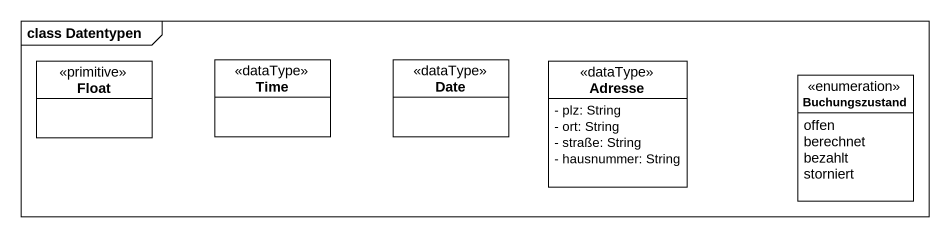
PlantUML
@startuml
mainframe class Datentypen
hide circle
hide empty members
skinparam classAttributeIconSize 0
class Float <<primitive>>
class Time <<dataType>>
class Date <<dataType>>
class Adresse <<dataType>> {
  - plz: String
  - ort: String
  - straße: String
  - hausnummer: String
}
enum Buchungszustand {
  offen
  berechnet
  bezahlt
  storniert
}
@enduml
